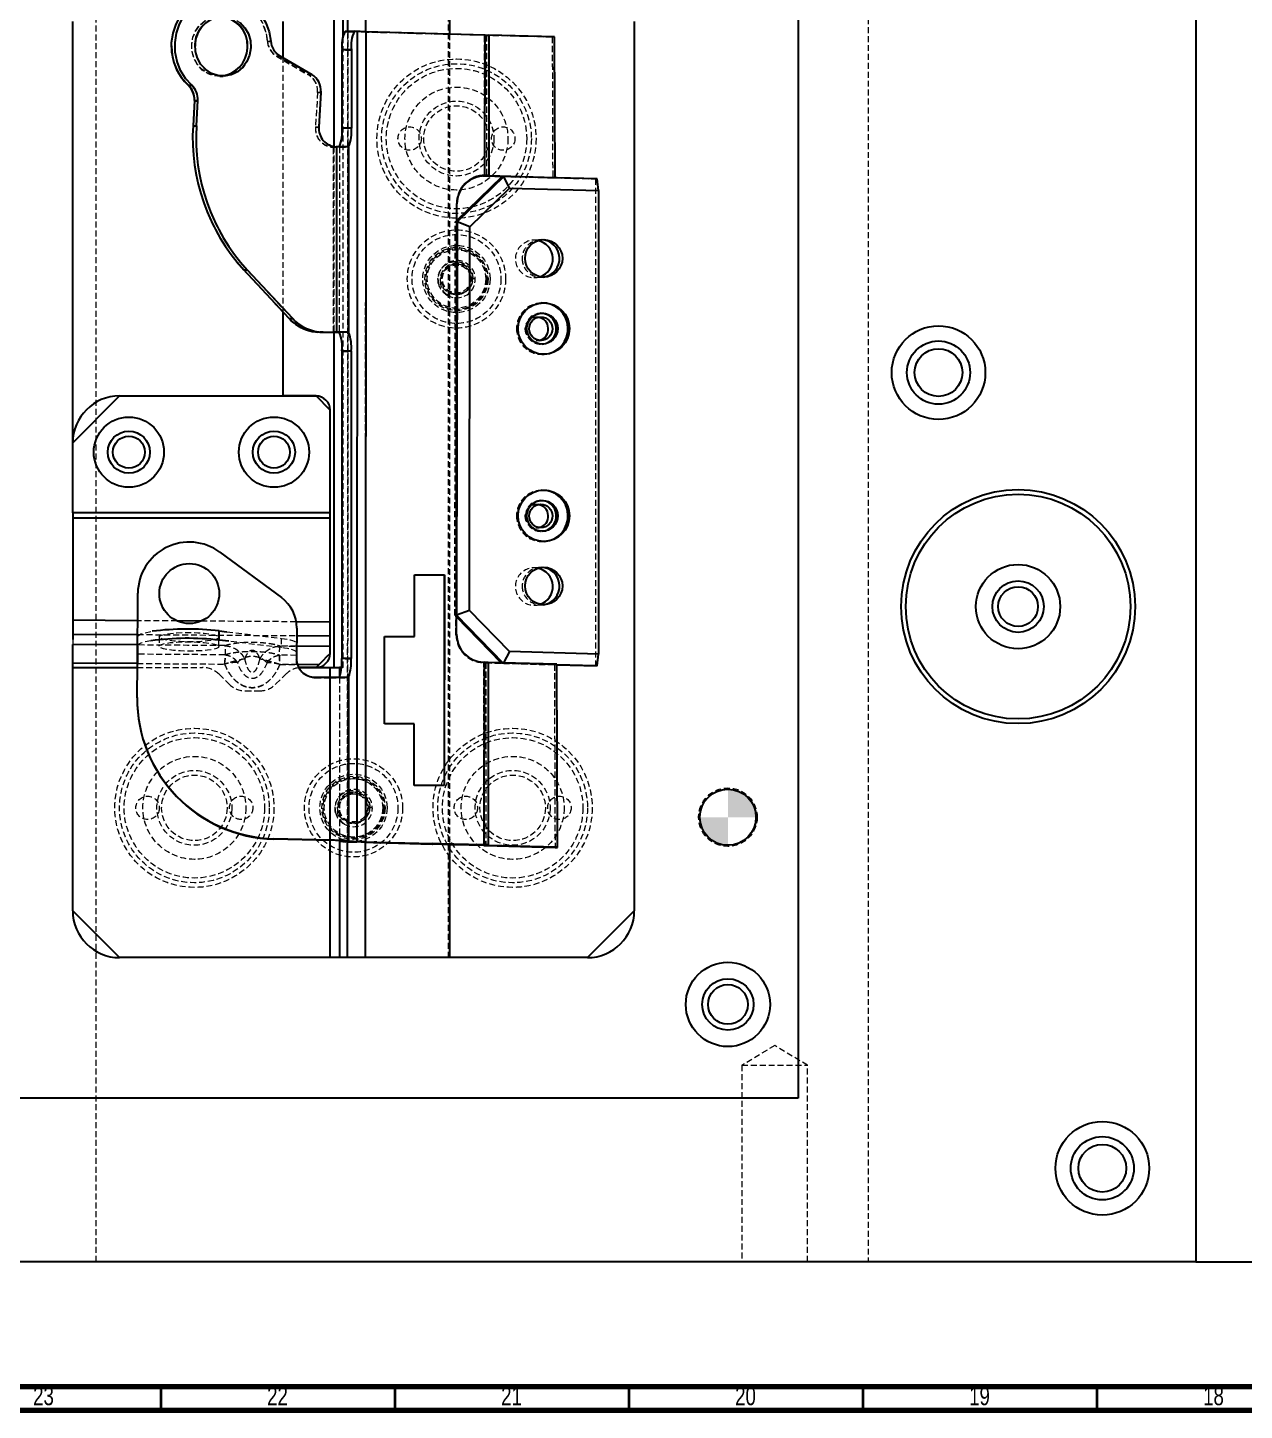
# Model space of a CAD drawing. Header units: millimetres. Extents: x 5 to 1533, y -1183 to 895.
# Drawn here: x 371.5 to 631.5, y 5 to 300.4 of the extents above; entities that cross this region are included whole.
import ezdxf

# ---------------------------------------------------------------- set-up
doc = ezdxf.new("R2010")
doc.units = ezdxf.units.MM
doc.linetypes.add('HIDDEN', pattern=[1.905, 1.27, -0.635])
doc.styles.add('SLDTEXTSTYLE13', font='TXT', dxfattribs={"width": 0.75})

# ---------------------------------------------------------------- blocks, each defined once
blk = doc.blocks.new('SW_DOWELSYMBOL_1')
at = {"linetype": 'Continuous', "lineweight": 0}
h = blk.add_hatch(color=0, dxfattribs=at)
edge = h.paths.add_edge_path(flags=0)
edge.add_arc((0, 0), 6, 0, 90)
edge.add_line((0, 6), (0, 0))
edge.add_line((0, 0), (6, 0))
h = blk.add_hatch(color=0, dxfattribs=at)
edge = h.paths.add_edge_path(flags=0)
edge.add_arc((0, 0), 6, 180, 270)
edge.add_line((0, -6), (0, 0))
edge.add_line((0, 0), (-6, 0))
at = {"color": 0, "linetype": 'Continuous', "lineweight": 0}
blk.add_circle((0, 0), 6, dxfattribs=at)

msp = doc.modelspace()

# ---------------------------------------------------------------- linework, layer by layer
at = {"color": 7, "linetype": 'HIDDEN', "lineweight": 18}
for p, q in [((386.161, 36.728), (386.161, 416.728)), ((551.161, 416.728), (551.161, 36.728)), ((461.427, 101.728), (461.427, 311.728)), ((438.925, 163.728), (438.925, 298.56)), ((439.357, 299.564), (441.333, 299.564)), ((439.977, 299.53), (439.357, 299.564)), ((439.977, 299.621), (439.358, 299.655)), ((439.891, 126.444), (439.977, 299.655)), ((439.977, 299.621), (439.891, 126.535)), ((439.977, 299.53), (439.891, 126.444)), ((439.977, 299.621), (441.953, 299.621)), ((439.977, 299.53), (441.952, 299.53)), ((441.952, 299.53), (441.333, 299.564)), ((441.952, 299.53), (441.866, 126.444)), ((443.716, 299.522), (443.629, 126.374)), ((443.716, 299.419), (443.629, 126.374)), ((443.716, 299.51), (443.63, 126.465)), ((443.716, 299.51), (443.822, 299.516)), ((469.18, 298.848), (443.716, 299.51)), ((443.716, 299.419), (443.822, 299.425)), ((469.18, 298.757), (443.716, 299.419)), ((443.822, 299.425), (443.736, 126.38)), ((469.286, 298.763), (443.822, 299.425)), ((461.666, 299.052), (461.666, 125.906)), ((469.149, 268.84), (469.18, 298.848)), ((469.149, 268.748), (469.18, 298.757)), ((469.286, 298.854), (469.18, 298.848)), ((469.286, 298.763), (469.18, 298.757)), ((469.255, 268.838), (469.286, 298.763)), ((469.577, 298.837), (469.546, 268.827)), ((469.577, 298.746), (469.546, 268.736)), ((470.081, 298.843), (469.577, 298.837)), ((483.62, 298.459), (469.577, 298.837)), ((470.08, 298.752), (469.577, 298.746)), ((483.62, 298.368), (469.577, 298.746)), ((470.08, 298.752), (470.049, 268.813)), ((484.123, 298.374), (470.08, 298.752)), ((484.124, 298.465), (483.62, 298.459)), ((483.62, 298.459), (483.725, 268.431)), ((422.763, 297.449), (423.481, 297.455)), ((422.764, 297.54), (423.482, 297.546)), ((440.705, 295.577), (438.73, 295.577)), ((440.705, 295.577), (440.697, 278.864)), ((484.123, 298.374), (483.62, 298.368)), ((483.62, 298.368), (483.724, 268.34)), ((484.227, 268.436), (484.123, 298.374)), ((424.694, 294.415), (425.412, 294.42)), ((424.694, 294.415), (431.534, 290.417)), ((424.694, 294.324), (425.412, 294.329)), ((424.694, 294.324), (431.533, 290.326)), ((425.412, 294.329), (432.251, 290.332)), ((426.161, 239.549), (426.161, 293.982)), ((412.595, 289.989), (413.313, 289.995)), ((412.596, 290.08), (413.314, 290.086)), ((431.533, 290.326), (432.251, 290.332)), ((431.534, 290.417), (432.252, 290.423)), ((405.977, 288.031), (406.599, 288.036)), ((433.474, 286.562), (433.042, 279.134)), ((433.475, 286.653), (433.043, 279.225)), ((433.474, 286.562), (434.192, 286.568)), ((433.475, 286.653), (434.193, 286.659)), ((407.183, 284.737), (406.872, 279.381)), ((407.183, 284.737), (407.19, 285.002)), ((407.183, 284.737), (407.901, 284.743)), ((407.59, 279.387), (407.901, 284.743)), ((406.872, 279.381), (407.59, 279.387)), ((433.042, 279.134), (433.76, 279.14)), ((433.043, 279.225), (433.761, 279.231)), ((440.697, 278.864), (438.721, 278.864)), ((437.484, 274.887), (436.766, 274.881)), ((436.766, 274.881), (436.887, 274.881)), ((437.485, 274.978), (436.767, 274.972)), ((436.767, 274.972), (436.888, 274.972)), ((436.868, 235.372), (436.888, 274.972)), ((436.868, 235.281), (436.887, 274.881)), ((436.949, 275.02), (436.949, 235.281)), ((437.606, 274.886), (437.484, 274.887)), ((437.586, 235.287), (437.606, 274.886)), ((438.095, 274.876), (440.021, 274.877)), ((438.096, 274.967), (440.022, 274.968)), ((438.111, 274.877), (440.054, 274.877)), ((438.112, 274.968), (440.055, 274.968)), ((438.145, 274.887), (438.125, 235.264)), ((438.145, 274.978), (438.126, 235.355)), ((438.145, 274.978), (440.121, 274.978)), ((438.145, 274.887), (440.12, 274.887)), ((440.12, 274.887), (440.101, 235.264)), ((468.896, 268.744), (468.789, 268.738)), ((468.896, 268.835), (468.79, 268.829)), ((472.904, 268.635), (492.865, 268.096)), ((473.21, 268.654), (472.983, 268.64)), ((473.092, 268.637), (483.724, 268.34)), ((473.21, 268.654), (484.228, 268.345)), ((483.724, 268.34), (484.228, 268.345)), ((484.228, 268.345), (484.228, 268.362)), ((493.246, 268.118), (492.865, 268.096)), ((492.865, 268.096), (492.865, 164.063)), ((463.056, 170.729), (463.151, 262.756)), ((463.057, 170.82), (463.152, 262.847)), ((463.257, 262.762), (463.151, 262.756)), ((463.258, 262.853), (463.152, 262.847)), ((463.162, 170.735), (463.257, 262.762)), ((462.821, 174.878), (462.908, 258.902)), ((462.908, 258.902), (463.254, 259.239)), ((463.254, 258.923), (462.908, 258.902)), ((480.954, 255.091), (479.522, 255.007)), ((481.565, 255.127), (480.954, 255.091)), ((417.72, 248.613), (418.438, 248.619)), ((427.393, 238.227), (417.72, 248.613)), ((418.438, 248.619), (428.111, 238.232)), ((467.161, 246.728), (466.349, 246.728)), ((479.993, 247.02), (481.425, 247.105)), ((481.425, 247.105), (482.036, 247.141)), ((461.213, 243.312), (460.759, 243.615)), ((481.288, 239.41), (480.995, 239.392)), ((481.477, 241.625), (481.158, 241.606)), ((427.393, 238.227), (428.111, 238.232)), ((481.042, 238.594), (480.139, 238.54)), ((434.709, 235.292), (433.991, 235.286)), ((433.991, 235.286), (436.868, 235.281)), ((434.709, 235.292), (437.586, 235.287)), ((440.101, 235.264), (438.125, 235.264)), ((440.001, 235.277), (438.208, 235.277)), ((480.434, 233.549), (481.337, 233.602)), ((438.697, 230.593), (438.665, 165.517)), ((438.698, 231.264), (438.697, 230.593)), ((438.698, 231.264), (440.673, 231.264)), ((440.673, 230.593), (440.64, 165.517)), ((440.673, 231.264), (440.673, 230.593)), ((481.384, 232.804), (481.676, 232.821)), ((481.805, 230.625), (482.124, 230.644)), ((481.477, 201.625), (481.158, 201.606)), ((481.042, 198.594), (480.139, 198.541)), ((481.288, 199.41), (480.995, 199.393)), ((480.434, 193.549), (481.337, 193.603)), ((481.384, 192.804), (481.676, 192.821)), ((481.805, 190.625), (482.124, 190.644)), ((454.159, 170.352), (454.173, 183.502)), ((454.173, 183.502), (454.189, 183.503)), ((454.173, 183.502), (454.189, 183.502)), ((480.954, 185.091), (479.511, 185.006)), ((481.565, 185.127), (480.954, 185.091)), ((463.167, 174.899), (462.821, 174.878)), ((463.167, 174.523), (462.821, 174.878)), ((479.981, 177.02), (481.425, 177.105)), ((481.425, 177.105), (482.036, 177.141)), ((403.471, 173.661), (395.034, 173.72)), ((428.922, 173.484), (408.597, 173.625)), ((381.161, 169.67), (381.161, 168.621)), ((413.645, 168.395), (394.998, 168.525)), ((395.013, 170.757), (429.013, 170.52)), ((399.61, 170.237), (399.596, 168.262)), ((412.396, 168.173), (412.409, 170.148)), ((414.125, 171.341), (425.712, 169.942)), ((425.699, 167.966), (414.546, 169.313)), ((425.712, 169.942), (425.699, 167.966)), ((429.001, 168.907), (428.987, 166.931)), ((447.749, 151.66), (447.768, 170.36)), ((447.768, 170.36), (447.784, 170.361)), ((447.768, 170.36), (447.784, 170.36)), ((463.162, 170.735), (463.056, 170.729)), ((463.163, 170.827), (463.057, 170.82)), ((413.632, 166.419), (394.984, 166.549)), ((428.983, 166.312), (425.452, 166.337)), ((425.466, 168.312), (428.997, 168.288)), ((428.997, 168.288), (425.466, 168.312)), ((429.011, 165.481), (428.982, 166.114)), ((428.983, 166.312), (428.987, 166.931)), ((428.997, 168.288), (428.997, 168.288)), ((440.64, 165.517), (438.665, 165.517)), ((394.964, 163.728), (408.919, 163.728)), ((394.97, 164.574), (413.618, 164.443)), ((394.97, 164.574), (413.618, 164.444)), ((425.438, 164.362), (429.16, 164.336)), ((429.19, 164.335), (425.438, 164.362)), ((438.925, 163.728), (438.591, 163.728)), ((468.996, 164.73), (468.89, 164.724)), ((469.041, 164.72), (468.89, 164.724)), ((468.997, 164.821), (468.891, 164.815)), ((469.042, 164.811), (468.891, 164.815)), ((469.148, 164.726), (468.996, 164.73)), ((469.001, 125.715), (469.041, 164.72)), ((469.002, 125.806), (469.042, 164.811)), ((469.041, 164.72), (469.148, 164.726)), ((469.041, 164.72), (469.439, 164.706)), ((469.042, 164.811), (469.148, 164.817)), ((469.042, 164.811), (469.439, 164.797)), ((469.108, 125.8), (469.148, 164.726)), ((469.942, 164.712), (469.148, 164.726)), ((469.439, 164.706), (469.398, 125.694)), ((469.439, 164.797), (469.399, 125.785)), ((469.439, 164.797), (469.943, 164.803)), ((469.439, 164.797), (484.088, 164.387)), ((469.439, 164.706), (469.942, 164.712)), ((469.439, 164.706), (484.087, 164.296)), ((469.942, 164.712), (469.902, 125.771)), ((484.59, 164.302), (469.942, 164.712)), ((472.797, 164.605), (472.679, 164.726)), ((473.177, 164.628), (472.797, 164.605)), ((484.591, 164.286), (472.797, 164.605)), ((473.093, 164.715), (473.177, 164.628)), ((473.221, 164.711), (473.177, 164.628)), ((473.177, 164.628), (484.591, 164.319)), ((484.59, 164.302), (484.087, 164.296)), ((484.087, 164.296), (484.223, 125.279)), ((484.591, 164.393), (484.088, 164.387)), ((484.088, 164.387), (484.224, 125.37)), ((484.726, 125.376), (484.59, 164.302)), ((412.455, 162.264), (414.526, 160.193)), ((424.597, 160.193), (426.668, 162.264)), ((432.978, 161.529), (436.161, 161.529)), ((436.161, 126.728), (436.161, 161.62)), ((436.161, 161.529), (439.867, 161.529)), ((436.161, 126.728), (436.161, 161.529)), ((436.161, 126.819), (436.161, 161.529)), ((436.162, 126.819), (436.162, 161.62)), ((438.137, 161.667), (438.137, 126.595)), ((438.137, 161.576), (438.137, 126.595)), ((438.137, 161.576), (440.113, 161.576)), ((438.138, 161.667), (438.138, 126.686)), ((438.138, 161.667), (440.113, 161.667)), ((440.113, 161.576), (440.113, 126.595)), ((418.061, 158.728), (421.061, 158.728)), ((447.749, 151.66), (447.765, 151.661)), ((454.14, 151.652), (447.749, 151.66)), ((454.126, 138.502), (454.14, 151.652)), ((454.14, 151.652), (454.156, 151.653)), ((454.126, 138.502), (454.142, 138.503)), ((460.517, 138.494), (454.126, 138.502)), ((460.517, 138.495), (460.517, 138.494)), ((460.517, 138.494), (460.533, 138.495)), ((445.161, 133.728), (444.349, 133.728)), ((439.213, 130.312), (438.759, 130.615)), ((440.113, 126.595), (438.137, 126.595)), ((439.891, 126.444), (439.554, 126.473)), ((439.891, 126.535), (439.555, 126.564)), ((443.736, 126.38), (443.629, 126.374)), ((531.161, 82.934), (524.161, 78.728)), ((538.161, 78.728), (531.161, 82.934)), ((524.161, 78.728), (538.161, 78.728)), ((524.161, 78.728), (524.161, 36.728)), ((538.161, 36.728), (538.161, 78.728))]:
    msp.add_line(p, q, dxfattribs=at)
at = {"color": 7, "linetype": 'Continuous', "lineweight": 25}
for p, q in [((621.161, 416.728), (621.161, 36.728)), ((536.161, 341.728), (536.161, 71.728)), ((461.666, 311.728), (461.666, 299.052)), ((381.161, 196.728), (381.161, 301.728)), ((426.161, 293.982), (426.161, 301.728)), ((501.161, 301.728), (501.161, 111.728)), ((439.358, 299.655), (441.334, 299.655)), ((441.953, 299.621), (441.334, 299.655)), ((441.953, 299.621), (441.867, 126.535)), ((443.822, 299.516), (443.736, 126.472)), ((469.286, 298.854), (443.822, 299.516)), ((469.256, 268.846), (469.286, 298.854)), ((470.081, 298.843), (470.05, 268.833)), ((484.124, 298.465), (470.081, 298.843)), ((484.228, 268.436), (484.124, 298.465)), ((438.721, 278.864), (438.73, 295.577)), ((438.722, 278.955), (438.73, 295.668)), ((438.73, 295.577), (438.731, 295.788)), ((440.706, 295.668), (438.73, 295.668)), ((440.706, 295.668), (440.698, 278.955)), ((425.412, 294.42), (432.252, 290.423)), ((405.881, 288.121), (406.6, 288.127)), ((434.192, 286.568), (433.76, 279.14)), ((434.193, 286.659), (433.761, 279.231)), ((434.199, 286.832), (434.192, 286.568)), ((407.184, 284.829), (406.872, 279.472)), ((407.184, 284.829), (407.902, 284.834)), ((407.591, 279.478), (407.902, 284.834)), ((406.872, 279.472), (407.591, 279.478)), ((433.754, 278.966), (433.76, 279.14)), ((438.721, 278.864), (438.72, 278.632)), ((440.698, 278.955), (438.722, 278.955)), ((437.606, 274.978), (437.485, 274.978)), ((437.587, 235.378), (437.606, 274.978)), ((440.121, 274.978), (440.101, 235.355)), ((468.79, 268.829), (469.149, 268.84)), ((469.149, 268.84), (469.256, 268.846)), ((469.263, 268.837), (469.483, 268.844)), ((469.263, 268.837), (469.546, 268.827)), ((470.05, 268.833), (469.483, 268.844)), ((463.254, 259.239), (472.904, 268.635)), ((473.285, 268.658), (463.289, 258.925)), ((466.014, 257.881), (474.5, 266.144)), ((468.789, 268.738), (469.149, 268.748)), ((469.149, 268.748), (469.255, 268.755)), ((469.263, 268.746), (469.483, 268.753)), ((469.263, 268.746), (469.546, 268.736)), ((470.049, 268.742), (469.483, 268.753)), ((469.546, 268.827), (470.05, 268.833)), ((469.546, 268.827), (483.725, 268.431)), ((469.546, 268.736), (470.049, 268.742)), ((469.546, 268.736), (473.092, 268.637)), ((470.049, 268.742), (473.21, 268.654)), ((470.05, 268.833), (484.228, 268.436)), ((472.983, 268.64), (472.904, 268.635)), ((473.285, 268.658), (473.21, 268.654)), ((474.5, 266.144), (473.285, 268.658)), ((493.246, 268.118), (473.285, 268.658)), ((474.5, 266.144), (493.476, 265.631)), ((483.725, 268.431), (484.228, 268.436)), ((484.228, 268.362), (484.227, 268.436)), ((493.476, 265.631), (493.246, 268.118)), ((493.476, 265.631), (493.476, 166.6)), ((463.163, 170.827), (463.258, 262.853)), ((463.289, 258.925), (463.202, 174.901)), ((463.289, 258.925), (463.254, 258.923)), ((466.014, 257.881), (463.289, 258.925)), ((465.93, 175.928), (466.014, 257.881)), ((417.72, 248.704), (418.439, 248.71)), ((427.394, 238.318), (417.72, 248.704)), ((418.439, 248.71), (428.112, 238.323)), ((426.161, 221.728), (426.161, 239.549)), ((427.394, 238.318), (428.112, 238.323)), ((434.71, 235.383), (433.992, 235.377)), ((433.992, 235.377), (436.868, 235.372)), ((434.71, 235.383), (437.587, 235.378)), ((438.201, 235.286), (438.051, 235.286)), ((440.002, 235.368), (438.076, 235.368)), ((440.101, 235.355), (438.126, 235.355)), ((438.698, 230.684), (438.665, 165.608)), ((438.698, 231.355), (440.674, 231.355)), ((438.698, 231.355), (438.698, 230.684)), ((440.673, 230.684), (440.641, 165.608)), ((440.674, 231.355), (440.673, 230.684)), ((381.161, 211.728), (391.161, 221.728)), ((391.161, 221.728), (426.161, 221.728)), ((391.161, 221.728), (433.161, 221.728)), ((433.161, 221.728), (426.161, 221.728)), ((436.161, 218.728), (433.161, 221.728)), ((436.161, 196.728), (436.161, 218.728)), ((436.161, 196.728), (381.161, 196.728)), ((381.161, 196.728), (381.161, 195.728)), ((381.161, 195.728), (436.161, 195.728)), ((381.161, 195.728), (381.161, 173.817)), ((436.161, 195.728), (436.161, 196.728)), ((436.161, 173.433), (436.161, 195.728)), ((412.604, 188.36), (425.773, 178.647)), ((454.175, 170.353), (454.189, 183.503)), ((454.189, 183.503), (460.58, 183.495)), ((454.189, 183.502), (460.564, 183.494)), ((460.564, 183.494), (460.517, 138.495)), ((460.58, 183.495), (460.533, 138.495)), ((460.564, 183.494), (460.58, 183.495)), ((394.971, 164.665), (395.075, 179.585)), ((463.202, 174.901), (463.167, 174.899)), ((472.679, 164.726), (463.167, 174.523)), ((465.93, 175.928), (463.202, 174.901)), ((463.202, 174.901), (473.093, 164.715)), ((474.489, 167.113), (465.93, 175.928)), ((381.161, 173.817), (381.161, 170.854)), ((412.473, 169.564), (412.487, 171.539)), ((412.487, 171.539), (414.125, 171.341)), ((429.024, 172.153), (428.978, 165.649)), ((436.161, 170.47), (436.161, 173.433)), ((381.161, 170.854), (381.161, 169.67)), ((381.161, 111.728), (381.161, 168.621)), ((394.998, 168.525), (381.161, 168.621)), ((394.996, 168.294), (395.01, 170.269)), ((414.546, 169.313), (412.473, 169.564)), ((436.161, 168.238), (436.161, 170.47)), ((447.765, 151.661), (447.784, 170.361)), ((447.784, 170.361), (454.175, 170.353)), ((447.784, 170.36), (454.159, 170.352)), ((454.159, 170.352), (454.175, 170.353)), ((394.996, 168.294), (394.984, 166.562)), ((394.984, 166.549), (394.984, 166.562)), ((436.161, 166.728), (436.161, 168.238)), ((440.641, 165.608), (438.665, 165.608)), ((474.489, 167.113), (473.221, 164.711)), ((493.476, 166.6), (474.489, 167.113)), ((493.246, 164.085), (493.476, 166.6)), ((381.161, 163.728), (394.964, 163.728)), ((394.92, 157.325), (394.971, 164.665)), ((430.203, 163.728), (436.161, 163.728)), ((433.161, 163.728), (430.203, 163.728)), ((433.737, 164.304), (433.161, 163.728)), ((436.161, 163.728), (438.137, 163.728)), ((438.591, 163.728), (438.137, 163.728)), ((469.148, 164.817), (468.997, 164.821)), ((469.108, 125.812), (469.148, 164.817)), ((469.943, 164.803), (469.148, 164.817)), ((469.943, 164.803), (469.903, 125.791)), ((484.591, 164.393), (469.943, 164.803)), ((484.727, 125.376), (484.591, 164.393)), ((484.591, 164.319), (493.246, 164.085)), ((492.865, 164.063), (484.591, 164.286)), ((493.246, 164.085), (492.865, 164.063)), ((432.978, 161.62), (436.162, 161.62)), ((436.162, 126.819), (436.162, 161.62)), ((436.162, 161.62), (439.868, 161.62)), ((440.113, 161.667), (440.113, 126.686)), ((394.919, 157.234), (394.92, 157.325)), ((454.156, 151.653), (447.765, 151.661)), ((454.142, 138.503), (454.156, 151.653)), ((460.533, 138.495), (454.142, 138.503)), ((436.162, 126.819), (424.154, 127.125)), ((436.161, 126.728), (424.154, 127.034)), ((438.137, 126.595), (439.554, 126.473)), ((440.113, 126.686), (438.138, 126.686)), ((438.138, 126.686), (439.555, 126.564)), ((439.891, 126.535), (441.867, 126.535)), ((439.891, 126.444), (441.866, 126.444)), ((440.113, 126.686), (441.531, 126.564)), ((441.53, 126.473), (441.866, 126.444)), ((441.531, 126.564), (441.867, 126.535)), ((443.629, 126.374), (445.437, 126.327)), ((443.736, 126.472), (443.63, 126.465)), ((443.63, 126.465), (445.438, 126.418)), ((443.736, 126.472), (445.544, 126.425)), ((443.736, 126.38), (445.544, 126.333)), ((445.437, 126.327), (445.544, 126.333)), ((445.437, 126.327), (446.006, 126.327)), ((445.438, 126.418), (445.544, 126.425)), ((445.438, 126.418), (446.007, 126.418)), ((446.113, 126.424), (445.544, 126.425)), ((446.113, 126.333), (445.544, 126.333)), ((446.113, 126.333), (446.006, 126.327)), ((446.006, 126.327), (457.985, 126.005)), ((446.113, 126.424), (446.007, 126.418)), ((446.007, 126.418), (457.986, 126.096)), ((446.113, 126.424), (458.092, 126.102)), ((446.113, 126.333), (458.091, 126.011)), ((457.985, 126.005), (458.091, 126.011)), ((461.803, 125.902), (457.985, 126.005)), ((457.986, 126.096), (458.092, 126.102)), ((461.804, 125.993), (457.986, 126.096)), ((458.091, 126.011), (461.91, 125.908)), ((458.092, 126.102), (461.91, 125.999)), ((461.666, 125.906), (461.666, 101.728)), ((461.91, 125.908), (461.803, 125.902)), ((461.803, 125.902), (462.153, 125.893)), ((461.91, 125.999), (461.804, 125.993)), ((461.804, 125.993), (462.153, 125.984)), ((462.26, 125.99), (461.91, 125.999)), ((462.259, 125.899), (461.91, 125.908)), ((462.26, 125.99), (462.153, 125.984)), ((462.153, 125.984), (462.51, 125.974)), ((462.259, 125.899), (462.153, 125.893)), ((462.153, 125.893), (462.509, 125.883)), ((462.615, 125.89), (462.259, 125.899)), ((462.616, 125.981), (462.26, 125.99)), ((469.001, 125.715), (462.509, 125.883)), ((469.002, 125.806), (462.51, 125.974)), ((462.615, 125.89), (469.107, 125.721)), ((462.616, 125.981), (469.108, 125.812)), ((469.107, 125.721), (469.001, 125.715)), ((469.108, 125.812), (469.002, 125.806)), ((469.398, 125.694), (469.902, 125.699)), ((469.398, 125.694), (484.223, 125.279)), ((469.399, 125.785), (469.903, 125.791)), ((469.399, 125.785), (484.224, 125.37)), ((469.902, 125.699), (484.726, 125.285)), ((469.903, 125.791), (484.727, 125.376)), ((484.223, 125.279), (484.726, 125.285)), ((484.224, 125.37), (484.727, 125.376)), ((484.726, 125.285), (484.726, 125.376)), ((391.161, 101.728), (381.161, 111.728)), ((501.161, 111.728), (491.161, 101.728)), ((491.161, 101.728), (391.161, 101.728)), ((536.161, 71.728), (288.161, 71.728)), ((621.161, 36.728), (71.161, 36.728)), ((621.161, 36.728), (671.161, 36.728))]:
    msp.add_line(p, q, dxfattribs=at)
at = {"color": 8, "linetype": 'Continuous', "lineweight": 25}
for p, q in [((436.949, 311.728), (436.949, 275.02)), ((438.925, 298.56), (438.925, 311.728)), ((439.977, 299.655), (439.983, 311.728)), ((443.722, 311.728), (443.716, 299.522)), ((438.73, 295.577), (438.73, 295.577)), ((405.881, 288.03), (405.977, 288.031)), ((469.255, 268.755), (469.255, 268.838)), ((470.049, 268.813), (470.049, 268.742)), ((436.949, 235.281), (436.949, 163.728)), ((438.208, 235.277), (438.075, 235.277)), ((395.034, 173.72), (381.161, 173.817)), ((408.597, 173.625), (403.471, 173.661)), ((436.161, 173.433), (428.922, 173.484)), ((381.161, 170.854), (395.013, 170.757)), ((429.013, 170.52), (436.161, 170.47)), ((394.984, 166.549), (394.984, 166.549)), ((436.161, 168.238), (428.997, 168.288)), ((394.97, 164.574), (381.161, 164.67)), ((433.737, 164.304), (429.19, 164.335)), ((436.161, 161.62), (436.161, 163.728)), ((438.137, 163.728), (438.137, 161.667)), ((436.161, 126.728), (436.161, 126.819)), ((436.161, 101.728), (436.161, 126.728)), ((438.137, 126.595), (438.137, 101.728)), ((439.878, 101.728), (439.891, 126.444)), ((443.629, 126.374), (443.617, 101.728)), ((469.107, 125.721), (469.108, 125.8)), ((469.902, 125.771), (469.902, 125.699))]:
    msp.add_line(p, q, dxfattribs=at)
at = {"color": 7, "linetype": 'Continuous', "lineweight": 70}
for p, q in [((1490, 10), (10, 10)), ((1495, 5), (5, 5))]:
    msp.add_line(p, q, dxfattribs=at)
at = {"color": 7, "linetype": 'Continuous', "lineweight": 35}
for p, q in [((400, 10), (400, 5)), ((450, 10), (450, 5)), ((500, 10), (500, 5)), ((550, 10), (550, 5)), ((600, 10), (600, 5))]:
    msp.add_line(p, q, dxfattribs=at)
at = {"color": 7, "linetype": 'HIDDEN', "lineweight": 18, "flags": 128}
for points in [[(402.28, 296.528), (402.302, 297.129), (402.605, 299.147), (403.251, 301.07), (404.218, 302.831), (405.472, 304.37), (406.971, 305.633), (408.663, 306.576), (410.488, 307.168), (412.385, 307.388), (414.287, 307.228), (416.129, 306.693), (417.847, 305.803), (419.383, 304.587), (420.682, 303.088), (421.7, 301.358), (422.402, 299.457), (422.763, 297.449)], [(406.599, 288.036), (405.269, 289.503), (404.216, 291.208), (403.474, 293.093), (403.071, 295.091), (403.02, 297.135), (403.323, 299.153), (403.969, 301.076), (404.936, 302.837), (406.191, 304.375), (407.69, 305.638), (409.381, 306.582), (411.207, 307.174), (413.103, 307.393), (415.005, 307.233), (416.847, 306.699), (418.566, 305.808), (420.101, 304.593), (421.4, 303.094), (422.418, 301.364), (423.12, 299.462), (423.481, 297.455)], [(418.519, 296.38), (418.507, 295.984), (418.245, 294.468), (417.652, 293.063), (416.762, 291.851), (415.627, 290.903), (414.313, 290.273), (412.896, 290), (411.459, 290.097), (410.085, 290.56), (408.854, 291.362), (407.837, 292.457), (407.094, 293.779), (406.669, 295.253), (406.584, 296.794), (406.846, 298.311), (407.44, 299.716), (408.33, 300.927), (409.465, 301.876), (410.779, 302.505), (412.196, 302.778), (412.856, 302.78)], [(412.955, 290.095), (412.896, 290.091), (411.459, 290.188), (410.085, 290.652), (408.854, 291.454), (407.838, 292.548), (407.095, 293.87), (406.669, 295.345), (406.585, 296.885), (406.847, 298.402), (407.44, 299.807), (408.33, 301.019), (409.465, 301.967), (410.78, 302.596), (412.196, 302.87), (412.856, 302.871)], [(419.225, 295.99), (418.963, 294.473), (418.37, 293.068), (417.48, 291.856), (416.345, 290.908), (415.031, 290.279), (413.614, 290.005), (412.177, 290.103), (410.803, 290.566), (409.572, 291.368), (408.555, 292.462), (407.813, 293.785), (407.387, 295.259), (407.291, 296.495)], [(438.051, 235.286), (438.009, 235.286), (437.586, 235.287)], [(395.01, 170.269), (395.196, 170.581), (395.745, 170.881), (396.637, 171.157), (397.844, 171.401), (398.168, 171.453)], [(397.855, 169.43), (397.83, 169.426), (396.624, 169.182), (395.731, 168.905), (395.182, 168.606), (394.996, 168.294)], [(413.645, 168.395), (405.657, 168.45), (394.998, 168.525)], [(412.381, 168.242), (412.3, 168.002), (411.853, 167.774), (411.066, 167.572), (409.984, 167.407), (408.671, 167.289), (407.202, 167.226), (405.662, 167.22), (404.143, 167.271), (402.731, 167.378), (401.508, 167.534), (400.547, 167.729), (399.902, 167.953), (399.611, 168.192), (399.691, 168.432), (400.138, 168.66), (400.925, 168.862), (402.007, 169.027), (403.321, 169.145), (404.79, 169.209), (406.329, 169.215), (407.849, 169.163), (409.261, 169.056), (410.483, 168.9), (411.445, 168.705), (412.09, 168.481), (412.381, 168.242)], [(412.394, 170.218), (412.314, 169.977), (411.867, 169.749), (411.08, 169.547), (409.998, 169.382), (408.685, 169.265), (407.215, 169.201), (405.676, 169.195), (404.156, 169.247), (402.744, 169.354), (401.522, 169.509), (400.56, 169.704), (399.916, 169.928), (399.625, 170.167), (399.705, 170.408), (400.152, 170.636), (400.939, 170.838), (402.021, 171.003), (403.335, 171.12), (404.804, 171.184), (406.343, 171.19), (407.863, 171.138), (409.275, 171.031), (410.497, 170.876), (411.459, 170.68), (412.104, 170.457), (412.394, 170.218)], [(425.712, 169.942), (426.439, 169.843), (427.091, 169.732), (427.659, 169.611), (428.134, 169.481), (428.51, 169.343), (428.782, 169.2), (428.947, 169.054), (429.001, 168.907)], [(428.987, 166.931), (428.933, 167.079), (428.769, 167.225), (428.496, 167.368), (428.12, 167.505), (427.645, 167.636), (427.077, 167.757), (426.426, 167.868), (425.699, 167.966)], [(428.976, 165.226), (428.977, 165.432), (428.978, 165.623), (428.979, 165.796), (428.981, 165.949), (428.981, 166.078), (428.982, 166.183), (428.983, 166.261), (428.983, 166.312)]]:
    msp.add_lwpolyline(points, dxfattribs=at)
at = {"color": 7, "linetype": 'Continuous', "lineweight": 25, "flags": 128}
for points in [[(405.881, 288.121), (404.552, 289.588), (403.498, 291.294), (402.757, 293.178), (402.354, 295.177), (402.303, 297.22), (402.605, 299.238), (403.251, 301.161), (404.218, 302.922), (405.473, 304.461), (406.972, 305.724), (408.664, 306.667), (410.489, 307.259), (412.386, 307.479), (412.461, 307.48)], [(406.6, 288.127), (405.27, 289.594), (404.216, 291.299), (403.475, 293.184), (403.072, 295.182), (403.021, 297.226), (403.324, 299.244), (403.97, 301.167), (404.937, 302.928), (406.191, 304.466), (407.69, 305.729), (409.382, 306.673), (411.207, 307.265), (413.104, 307.484), (415.006, 307.324), (416.848, 306.79), (418.566, 305.899), (420.101, 304.684), (421.401, 303.185), (422.419, 301.455), (423.12, 299.553), (423.482, 297.546)], [(416.957, 301.512), (417.973, 300.418), (418.716, 299.096), (419.142, 297.621), (419.226, 296.081)], [(419.226, 296.081), (418.964, 294.564), (418.371, 293.159), (417.481, 291.947), (416.346, 290.999), (415.031, 290.37), (413.615, 290.096), (412.177, 290.194), (410.803, 290.657), (409.572, 291.459), (408.556, 292.553), (407.813, 293.876), (407.387, 295.35), (407.303, 296.89), (407.565, 298.407), (408.158, 299.812), (409.049, 301.024)], [(394.984, 166.549), (394.983, 166.464), (394.982, 166.319), (394.981, 166.12), (394.979, 165.873), (394.977, 165.585), (394.975, 165.266), (394.973, 164.926), (394.971, 164.665)], [(436.161, 166.728), (435.42, 165.987), (434.599, 165.166), (433.737, 164.304)], [(429.437, 163.669), (429.713, 163.704), (430.203, 163.728)], [(430.203, 163.728), (429.713, 163.704), (429.437, 163.669)]]:
    msp.add_lwpolyline(points, dxfattribs=at)
at = {"color": 7, "linetype": 'HIDDEN', "lineweight": 18}
for centre, radius in [((463.161, 276.728), 17), ((463.161, 276.728), 16), ((463.161, 276.728), 15), ((463.161, 276.728), 11), ((463.161, 276.728), 8), ((463.161, 276.728), 7), ((453.161, 276.728), 2.5), ((473.161, 276.728), 2.5), ((463.161, 246.728), 10.5), ((463.161, 246.728), 9.5), ((463.161, 246.728), 7.191), ((463.161, 246.728), 6.75), ((463.161, 246.728), 6.5), ((463.161, 246.728), 6.25), ((463.161, 246.728), 3.4), ((463.161, 246.728), 3), ((407.161, 133.728), 17), ((475.161, 133.728), 17), ((407.161, 133.728), 16), ((407.161, 133.728), 15), ((475.161, 133.728), 16), ((475.161, 133.728), 15), ((407.161, 133.728), 11), ((441.161, 133.728), 10.5), ((441.161, 133.728), 9.5), ((475.161, 133.728), 11), ((407.161, 133.728), 8), ((407.161, 133.728), 7), ((441.161, 133.728), 7.191), ((441.161, 133.728), 6.75), ((441.161, 133.728), 6.5), ((441.161, 133.728), 6.25), ((475.161, 133.728), 8), ((475.161, 133.728), 7), ((397.161, 133.728), 2.5), ((417.161, 133.728), 2.5), ((441.161, 133.728), 3.4), ((441.161, 133.728), 3), ((465.161, 133.728), 2.5), ((485.161, 133.728), 2.5), ((521.161, 131.728), 6.25)]:
    msp.add_circle(centre, radius, dxfattribs=at)
at = {"color": 7, "linetype": 'Continuous', "lineweight": 25}
for centre, radius in [((481.805, 251.134), 3.998), ((481.806, 236.134), 5.497), ((481.485, 236.115), 3.299), ((481.192, 236.098), 2.499), ((566.161, 226.728), 10), ((566.161, 226.728), 6.75), ((566.161, 226.728), 5.1), ((393.161, 209.728), 7.5), ((424.161, 209.728), 7.5), ((393.161, 209.728), 4.5), ((393.161, 209.728), 3.4), ((424.161, 209.728), 4.5), ((424.161, 209.728), 3.4), ((481.806, 196.134), 5.497), ((583.161, 176.728), 25), ((481.485, 196.115), 3.299), ((481.192, 196.098), 2.499), ((583.161, 176.728), 24), ((406.075, 179.508), 6.4), ((481.805, 181.134), 3.998), ((583.161, 176.728), 9), ((583.161, 176.728), 5.5), ((583.161, 176.728), 4.25), ((521.161, 131.728), 6), ((521.161, 91.728), 9), ((521.161, 91.728), 5.5), ((521.161, 91.728), 4.25), ((601.161, 56.728), 10), ((601.161, 56.728), 6.75), ((601.161, 56.728), 5.1)]:
    msp.add_circle(centre, radius, dxfattribs=at)
at = {"color": 7, "linetype": 'HIDDEN', "lineweight": 18}
for centre, radius, start, end in [((412.21, 296.91), 10.573, 3.41584, 88.63744), ((412.97, 296.535), 6.279, 355.01906, 84.62872), ((445.248, 296.646), 6.573, 153.64829, 187.4962), ((447.446, 296.558), 6.812, 153.81757, 188.28367), ((426.776, 297.769), 4.025, 184.55117, 238.84949), ((426.777, 297.86), 4.025, 184.55142, 238.84912), ((427.494, 297.774), 4.025, 184.55142, 238.84912), ((429.414, 286.851), 4.07, 355.93252, 58.62474), ((429.414, 286.942), 4.07, 355.93246, 58.6248), ((430.14, 286.865), 4.059, 359.54026, 58.6664), ((403.77, 285.013), 4.141, 356.26713, 46.89429), ((448.459, 276.747), 41.67, 176.37598, 222.46638), ((449.125, 276.734), 41.619, 176.34596, 222.49645), ((436.924, 278.867), 3.898, 174.72239, 267.69047), ((436.923, 278.776), 3.898, 174.72263, 267.69014), ((437.637, 278.772), 3.888, 177.13798, 267.74405), ((431.019, 277.899), 7.736, 337.09255, 5.43911), ((432.72, 277.99), 8.025, 337.25399, 6.24788), ((436.815, 104.699), 170.182, 89.56906, 89.97567), ((436.814, 104.373), 170.599, 89.56956, 89.97517), ((437.46, -65.455), 340.342, 89.56887, 89.97551), ((469.146, 262.754), 5.995, 93.40964, 179.98133), ((469.147, 262.845), 5.995, 93.40945, 179.98156), ((481.191, 251.102), 3.996, 89.00847, 180.04745), ((481.191, 251.102), 3.996, 89.00819, 180.05728), ((463.203, 246.684), 3.983, 239.33724, 197.98522), ((463.175, 246.718), 3.184, 247.34319, 178.03643), ((481.192, 251.095), 3.997, 179.95122, 277.73019), ((481.192, 251.095), 3.997, 179.96069, 277.73027), ((463.161, 246.728), 4, 195.17132, 240.17132), ((481.485, 236.12), 5.495, 91.74323, 180.04094), ((481.191, 236.101), 3.297, 90.85808, 180.0463), ((434.068, 244.331), 9.045, 222.44735, 269.51429), ((434.786, 244.337), 9.045, 222.44748, 269.51425), ((480.287, 236.048), 2.497, 82.95071, 180.0671), ((430.564, 232.141), 8.181, 353.84773, 22.44254), ((437.76, -54.071), 289.357, 89.55612, 89.91257), ((432.539, 232.141), 8.181, 353.84796, 22.44231), ((481.486, 236.112), 5.497, 179.95874, 274.99495), ((480.288, 236.043), 2.498, 179.9577, 283.77988), ((481.192, 236.096), 3.297, 179.94754, 275.88569), ((481.485, 196.12), 5.495, 91.74325, 180.04092), ((480.287, 196.048), 2.497, 82.95065, 180.06718), ((481.191, 196.101), 3.297, 90.85808, 180.0463), ((481.486, 196.112), 5.497, 179.95873, 274.99495), ((480.288, 196.043), 2.498, 179.95766, 283.77999), ((481.192, 196.096), 3.297, 179.94754, 275.88569), ((481.191, 181.102), 3.996, 89.00822, 180.04766), ((481.191, 181.102), 3.996, 89.00805, 180.05739), ((481.192, 181.096), 3.997, 179.95125, 277.73019), ((481.192, 181.096), 3.997, 179.9606, 277.73039), ((469.053, 170.719), 5.997, 179.90371, 268.44035), ((469.054, 170.81), 5.997, 179.9037, 268.44051), ((469.16, 170.725), 5.997, 179.90374, 268.44044), ((429.461, 164.744), 9.236, 339.94163, 4.7996), ((431.437, 164.744), 9.236, 339.9408, 4.80001), ((408.919, 158.728), 5, 45, 90), ((430.203, 158.728), 5, 98.82184, 135), ((432.978, 165.529), 4, 197.36385, 270), ((418.061, 163.728), 5, 225, 270), ((421.061, 163.728), 5, 270, 315), ((441.203, 133.684), 3.983, 239.33726, 197.9853), ((441.175, 133.718), 3.184, 247.34316, 178.03652), ((441.161, 133.728), 4, 195.17132, 240.17132)]:
    msp.add_arc(centre, radius, start, end, dxfattribs=at)
at = {"color": 7, "linetype": 'Continuous', "lineweight": 25}
for centre, radius, start, end in [((413.457, 296.621), 6.166, 89.05771, 181.17222), ((412.252, 296.62), 6.28, 355.02295, 84.47562), ((412.261, 296.548), 6.26, 358.46037, 84.55062), ((445.471, 296.649), 6.812, 153.81696, 188.28431), ((447.447, 296.649), 6.812, 153.81729, 188.28357), ((413.657, 296.337), 11.379, 179.03451, 226.88848), ((412.319, 296.254), 6.192, 275.89707, 358.3499), ((427.495, 297.865), 4.025, 184.55125, 238.84929), ((430.133, 286.948), 4.07, 355.93259, 58.62458), ((403.052, 285.098), 4.141, 356.26763, 46.89423), ((403.059, 285.013), 4.131, 359.84935, 46.922), ((403.77, 285.104), 4.141, 356.26743, 46.89444), ((448.46, 276.839), 41.671, 176.37604, 222.46637), ((449.125, 276.826), 41.619, 176.3459, 222.49645), ((437.642, 278.872), 3.898, 174.72262, 267.69025), ((430.744, 278.081), 8.025, 337.25483, 6.24707), ((432.72, 278.081), 8.025, 337.25452, 6.2478), ((437.458, -66.225), 341.202, 89.56956, 89.97517), ((469.252, 262.851), 5.995, 89.96999, 179.98287), ((469.252, 262.76), 5.995, 89.96993, 179.98279), ((481.185, 251.098), 4, 277.82695, 88.92066), ((481.186, 236.098), 3.3, 275.97558, 90.77202), ((481.476, 236.115), 5.5, 275.0996, 91.64808), ((434.068, 244.423), 9.045, 222.44748, 269.51425), ((434.787, 244.428), 9.045, 222.44739, 269.51425), ((480.283, 236.045), 2.501, 283.87758, 82.87006), ((436.794, 64.7), 170.672, 89.56956, 89.975), ((436.795, 65.004), 170.278, 89.56909, 89.97547), ((437.439, -105.571), 340.949, 89.56932, 89.97523), ((430.564, 232.232), 8.181, 353.84798, 22.44229), ((432.54, 232.232), 8.181, 353.84725, 22.4426), ((391.161, 211.728), 10, 90, 180), ((433.161, 218.728), 3, 0, 90), ((481.476, 196.115), 5.5, 275.09961, 91.64807), ((480.283, 196.045), 2.501, 283.87756, 82.87009), ((481.186, 196.098), 3.3, 275.97558, 90.77202), ((406.075, 179.508), 11, 53.58856, 179.59856), ((481.185, 181.098), 4, 277.82693, 88.92068), ((421.024, 172.209), 8, 359.59856, 53.58856), ((405.686, 112.215), 59.713, 83.46015, 97.23276), ((405.702, 110.92), 59.034, 83.41304, 97.63776), ((469.16, 170.816), 5.997, 179.90371, 268.44035), ((432.978, 165.62), 4, 179.59856, 270), ((433.161, 166.728), 3, 270, 0), ((429.462, 164.835), 9.236, 339.94106, 4.79975), ((431.438, 164.835), 9.236, 339.94076, 4.80048), ((424.918, 157.025), 30, 179.60065, 268.53986), ((424.919, 157.116), 30, 179.60065, 268.53986), ((391.161, 111.728), 10, 180, 270), ((491.161, 111.728), 10, 270, 0)]:
    msp.add_arc(centre, radius, start, end, dxfattribs=at)
at = {"color": 7, "linetype": 'HIDDEN', "lineweight": 18}
for centre, start_param, end_param in [((479.758, 251.014), 1.3121209, 4.9710644), ((479.746, 181.013), 1.3106077, 4.9725776)]:
    msp.add_ellipse(centre, major_axis=(3.999, 0.236), ratio=0.9985829, start_param=start_param, end_param=end_param, dxfattribs=at)
at = {"color": 7, "linetype": 'Continuous', "lineweight": 25}
for centre, start_param, end_param in [((479.758, 251.014), 0, 1.3121209), ((479.758, 251.014), 4.9710644, 6.2831853), ((479.746, 181.013), 0, 1.3106077), ((479.746, 181.013), 4.9725776, 6.2831853)]:
    msp.add_ellipse(centre, major_axis=(3.999, 0.236), ratio=0.9985829, start_param=start_param, end_param=end_param, dxfattribs=at)
at = {"color": 7, "linetype": 'HIDDEN', "lineweight": 18}
for points, knots in [([(443.716, 299.51), (443.269, 299.522), (442.374, 299.545), (441.222, 299.578), (440.331, 299.606), (440.097, 299.616), (439.977, 299.621)], [0, 0, 0, 0, 0.247947, 0.4958929, 0.7437899, 1, 1, 1, 1]), ([(469.577, 298.837), (469.512, 298.839), (469.414, 298.842), (469.281, 298.845), (469.214, 298.847), (469.18, 298.848)], [0, 0, 0, 0, 0.4974131, 0.7483814, 1, 1, 1, 1]), ([(469.577, 298.746), (469.512, 298.748), (469.414, 298.75), (469.281, 298.754), (469.213, 298.756), (469.18, 298.757)], [0, 0, 0, 0, 0.4973767, 0.7483816, 1, 1, 1, 1]), ([(469.286, 298.763), (469.353, 298.762), (469.487, 298.76), (469.754, 298.756), (469.95, 298.754), (470.08, 298.752)], [0, 0, 0, 0, 0.2509064, 0.5018088, 1, 1, 1, 1]), ([(438.111, 274.877), (438.111, 274.877), (438.106, 274.876), (438.1, 274.876), (438.095, 274.876)], [0, 0, 0, 0, 0.0548684, 1, 1, 1, 1]), ([(438.112, 274.968), (438.111, 274.968), (438.107, 274.967), (438.101, 274.967), (438.096, 274.967)], [0, 0, 0, 0, 0.0549852, 1, 1, 1, 1]), ([(440.021, 274.877), (440.031, 274.877), (440.052, 274.877), (440.087, 274.879), (440.107, 274.884), (440.12, 274.887)], [0, 0, 0, 0, 0.25032773, 0.50065662, 1, 1, 1, 1]), ([(459.301, 245.681), (459.242, 246.132), (459.125, 247.031), (459.535, 248.342), (460.319, 249.43), (461.412, 250.18), (462.678, 250.512), (463.963, 250.407), (465.12, 249.877), (466.025, 249.006), (466.571, 247.896), (466.713, 246.682), (466.443, 245.512), (465.801, 244.515), (464.881, 243.8), (463.79, 243.452), (462.767, 243.464), (462.184, 243.689), (461.949, 243.78)], [0, 0, 0, 0, 0.0702301, 0.1400519, 0.2082053, 0.2764144, 0.3426566, 0.4087619, 0.473568, 0.5375819, 0.600951, 0.6628845, 0.7248086, 0.784669, 0.8445647, 0.9029063, 0.9607058, 1, 1, 1, 1]), ([(460.213, 247.941), (460.06, 247.644), (459.742, 247.029), (459.663, 245.922), (459.916, 244.783), (460.482, 243.862), (460.98, 243.426), (461.172, 243.258)], [0, 0, 0, 0, 0.19080702, 0.39618732, 0.62092908, 0.8544157, 1, 1, 1, 1]), ([(461.949, 243.78), (461.722, 243.892), (461.175, 244.164), (460.49, 244.882), (460.032, 245.864), (459.907, 246.941), (460.113, 247.613), (460.213, 247.941)], [0, 0, 0, 0, 0.151475, 0.3661538, 0.5808322, 0.7955106, 1, 1, 1, 1]), ([(438.075, 235.277), (438.085, 235.276), (438.1, 235.275), (438.115, 235.27), (438.122, 235.266), (438.125, 235.264)], [0, 0, 0, 0, 0.4984335, 0.7490437, 1, 1, 1, 1]), ([(440.101, 235.264), (440.094, 235.266), (440.082, 235.27), (440.051, 235.275), (440.021, 235.276), (440.001, 235.277)], [0, 0, 0, 0, 0.2503311, 0.5006442, 1, 1, 1, 1]), ([(413.618, 164.444), (413.666, 164.942), (413.757, 165.882), (413.81, 167.113), (413.778, 167.853), (413.713, 168.248), (413.668, 168.346), (413.645, 168.395)], [0, 0, 0, 0, 0.2645076, 0.4993749, 0.7490443, 0.8739929, 1, 1, 1, 1]), ([(413.618, 164.444), (413.667, 164.939), (413.76, 165.879), (413.807, 167.084), (413.776, 168.017), (413.69, 168.265), (413.645, 168.395)], [0, 0, 0, 0, 0.2629479, 0.499346, 0.7377302, 1, 1, 1, 1]), ([(413.645, 168.395), (413.949, 168.494), (414.529, 168.684), (415.844, 168.924), (417.233, 169.07), (418.534, 169.131), (419.557, 169.142), (420.581, 169.117), (421.882, 169.038), (423.271, 168.873), (424.585, 168.614), (425.163, 168.416), (425.466, 168.312)], [0, 0, 0, 0, 0.1305872, 0.2496636, 0.3745696, 0.4379432, 0.4997358, 0.5616239, 0.6251376, 0.7499666, 0.8691998, 1, 1, 1, 1]), ([(413.645, 168.395), (413.821, 168.455), (414.176, 168.576), (414.874, 168.744), (415.665, 168.885), (416.52, 168.996), (417.437, 169.078), (418.455, 169.13), (419.56, 169.143), (420.475, 169.12), (421.183, 169.081), (421.839, 169.032), (422.599, 168.954), (423.621, 168.807), (424.652, 168.593), (425.198, 168.405), (425.466, 168.312)], [0, 0, 0, 0, 0.078828, 0.1584101, 0.237483, 0.3029225, 0.3647989, 0.4334453, 0.5000033, 0.5665014, 0.6003845, 0.6352508, 0.69716, 0.762702, 0.8831941, 1, 1, 1, 1]), ([(413.645, 168.395), (414.102, 168.331), (414.998, 168.205), (416.181, 167.581), (417.22, 166.719), (417.698, 165.968), (417.959, 165.557)], [0, 0, 0, 0, 0.2623439, 0.513964, 0.7339769, 1, 1, 1, 1]), ([(413.645, 168.395), (414.102, 168.331), (414.998, 168.205), (416.213, 167.565), (417.246, 166.69), (417.719, 165.938), (417.959, 165.557)], [0, 0, 0, 0, 0.2623383, 0.51395, 0.7538158, 1, 1, 1, 1]), ([(413.618, 164.443), (413.664, 164.68), (413.754, 165.147), (413.799, 165.766), (413.762, 166.237), (413.675, 166.358), (413.632, 166.419)], [0, 0, 0, 0, 0.25285194, 0.4999991, 0.74714142, 1, 1, 1, 1]), ([(417.959, 165.557), (417.73, 165.514), (417.262, 165.426), (416.216, 165.173), (414.97, 164.848), (414.058, 164.576), (413.618, 164.444)], [0, 0, 0, 0, 0.23342496, 0.47804272, 0.74801017, 1, 1, 1, 1]), ([(417.959, 165.557), (417.73, 165.514), (417.262, 165.426), (416.235, 165.178), (414.995, 164.856), (414.082, 164.583), (413.618, 164.444)], [0, 0, 0, 0, 0.2334218, 0.4780374, 0.7342354, 1, 1, 1, 1]), ([(413.632, 166.419), (413.76, 166.464), (414.016, 166.554), (414.5, 166.684), (415.062, 166.806), (415.736, 166.921), (416.507, 167.021), (417.424, 167.102), (418.442, 167.155), (419.546, 167.168), (420.461, 167.144), (421.169, 167.105), (421.826, 167.057), (422.585, 166.978), (423.607, 166.831), (424.639, 166.618), (425.184, 166.43), (425.452, 166.337)], [0, 0, 0, 0, 0.0580974, 0.1168784, 0.1786743, 0.2375409, 0.3029767, 0.3648492, 0.4334905, 0.5000453, 0.5665366, 0.6004182, 0.635281, 0.6971849, 0.7627209, 0.8832037, 1, 1, 1, 1]), ([(413.632, 166.419), (413.885, 166.389), (414.436, 166.322), (415.211, 165.959), (415.896, 165.43), (416.217, 164.989), (416.376, 164.769)], [0, 0, 0, 0, 0.2328169, 0.5080694, 0.7542706, 1, 1, 1, 1]), ([(416.376, 164.769), (416.705, 165.092), (417.187, 165.567), (418.252, 165.989), (418.97, 166.125), (419.54, 166.158), (420.108, 166.117), (420.825, 165.971), (421.885, 165.534), (422.361, 165.052), (422.684, 164.725)], [0, 0, 0, 0, 0.2616985, 0.3846413, 0.4445203, 0.4999526, 0.5553457, 0.6151791, 0.7382566, 1, 1, 1, 1]), ([(417.959, 165.557), (418.116, 165.982), (418.336, 166.579), (418.863, 167.194), (419.208, 167.387), (419.407, 167.438), (419.549, 167.449), (419.691, 167.436), (419.888, 167.382), (420.231, 167.185), (420.75, 166.563), (420.962, 165.962), (421.113, 165.535)], [0, 0, 0, 0, 0.2954467, 0.4144523, 0.4619982, 0.4816918, 0.4999684, 0.5182297, 0.5379038, 0.5853929, 0.7045056, 1, 1, 1, 1]), ([(417.959, 165.557), (418.116, 165.982), (418.336, 166.579), (418.863, 167.194), (419.208, 167.387), (419.407, 167.438), (419.549, 167.449), (419.691, 167.436), (419.888, 167.382), (420.231, 167.185), (420.75, 166.563), (420.962, 165.962), (421.113, 165.535)], [0, 0, 0, 0, 0.2954467, 0.4144523, 0.4619982, 0.4816918, 0.4999684, 0.5182297, 0.5379038, 0.5853929, 0.7045056, 1, 1, 1, 1]), ([(421.113, 165.535), (420.954, 164.884), (420.732, 163.972), (420.202, 163.032), (419.857, 162.737), (419.658, 162.658), (419.516, 162.64), (419.374, 162.66), (419.176, 162.741), (418.835, 163.041), (418.318, 163.989), (418.108, 164.904), (417.959, 165.557)], [0, 0, 0, 0, 0.2955854, 0.4144696, 0.4620108, 0.481704, 0.4999805, 0.5182582, 0.5379529, 0.5855032, 0.7045156, 1, 1, 1, 1]), ([(421.113, 165.535), (420.954, 164.884), (420.732, 163.972), (420.202, 163.032), (419.857, 162.737), (419.658, 162.658), (419.516, 162.64), (419.374, 162.66), (419.176, 162.741), (418.835, 163.041), (418.318, 163.989), (418.108, 164.904), (417.959, 165.557)], [0, 0, 0, 0, 0.2955854, 0.4144696, 0.4620108, 0.481704, 0.4999805, 0.5182582, 0.5379529, 0.5855032, 0.7045156, 1, 1, 1, 1]), ([(421.113, 165.535), (421.352, 165.905), (421.835, 166.652), (422.879, 167.514), (424.111, 168.142), (425.008, 168.255), (425.466, 168.312)], [0, 0, 0, 0, 0.2413912, 0.4861432, 0.7377454, 1, 1, 1, 1]), ([(421.113, 165.535), (421.352, 165.905), (421.835, 166.652), (422.879, 167.514), (424.111, 168.142), (425.008, 168.255), (425.466, 168.312)], [0, 0, 0, 0, 0.2413873, 0.4861385, 0.7377415, 1, 1, 1, 1]), ([(425.438, 164.362), (425, 164.499), (424.091, 164.785), (422.851, 165.127), (421.807, 165.394), (421.341, 165.489), (421.113, 165.535)], [0, 0, 0, 0, 0.25203235, 0.52194149, 0.76664302, 1, 1, 1, 1]), ([(425.438, 164.362), (424.976, 164.507), (424.067, 164.793), (422.844, 165.129), (421.817, 165.391), (421.349, 165.486), (421.113, 165.535)], [0, 0, 0, 0, 0.2658064, 0.5219444, 0.7590701, 1, 1, 1, 1]), ([(422.684, 164.725), (422.848, 164.944), (423.175, 165.381), (423.869, 165.9), (424.647, 166.251), (425.199, 166.31), (425.452, 166.337)], [0, 0, 0, 0, 0.2472987, 0.4929357, 0.76704, 1, 1, 1, 1]), ([(425.452, 166.337), (425.408, 166.276), (425.319, 166.157), (425.275, 165.686), (425.312, 165.067), (425.396, 164.598), (425.438, 164.362)], [0, 0, 0, 0, 0.2528175, 0.4999984, 0.7471761, 1, 1, 1, 1]), ([(425.466, 168.312), (425.419, 168.183), (425.33, 167.936), (425.285, 167.004), (425.315, 165.8), (425.396, 164.856), (425.438, 164.362)], [0, 0, 0, 0, 0.2629473, 0.4993461, 0.7377301, 1, 1, 1, 1]), ([(425.466, 168.312), (425.421, 168.191), (425.332, 167.95), (425.284, 167.03), (425.319, 165.808), (425.397, 164.865), (425.438, 164.362)], [0, 0, 0, 0, 0.2500017, 0.4998966, 0.7332714, 1, 1, 1, 1]), ([(416.376, 164.769), (416.35, 164.771), (416.206, 164.78), (415.853, 164.796), (415.219, 164.741), (414.433, 164.635), (413.874, 164.503), (413.618, 164.443)], [0, 0, 0, 0, 0.0448261, 0.2405502, 0.4859438, 0.7652694, 1, 1, 1, 1]), ([(425.438, 164.362), (425.165, 163.783), (424.609, 162.607), (423.362, 161.033), (421.964, 159.981), (420.609, 159.485), (419.493, 159.352), (418.379, 159.5), (417.03, 160.015), (415.647, 161.087), (414.422, 162.679), (413.883, 163.862), (413.618, 164.444)], [0, 0, 0, 0, 0.1169471, 0.2376673, 0.3646186, 0.4315064, 0.4999771, 0.5684453, 0.6353924, 0.7623957, 0.8830634, 1, 1, 1, 1]), ([(413.618, 164.444), (413.791, 164.049), (414.139, 163.255), (414.829, 162.15), (415.612, 161.203), (416.461, 160.453), (417.373, 159.883), (418.388, 159.496), (419.493, 159.355), (420.409, 159.459), (421.119, 159.67), (421.777, 159.949), (422.54, 160.41), (423.568, 161.297), (424.61, 162.608), (425.165, 163.783), (425.438, 164.362)], [0, 0, 0, 0, 0.0788326, 0.1584396, 0.2375367, 0.3029517, 0.3648125, 0.4334904, 0.5000796, 0.566608, 0.6005101, 0.6353971, 0.6971965, 0.7626168, 0.8831863, 1, 1, 1, 1]), ([(413.618, 164.443), (413.791, 164.049), (414.139, 163.255), (414.829, 162.15), (415.613, 161.203), (416.461, 160.453), (417.374, 159.883), (418.389, 159.496), (419.493, 159.355), (420.409, 159.459), (421.119, 159.67), (421.778, 159.949), (422.54, 160.41), (423.568, 161.297), (424.61, 162.608), (425.165, 163.783), (425.438, 164.362)], [0, 0, 0, 0, 0.0786932, 0.1584403, 0.2375386, 0.3029541, 0.364817, 0.4334947, 0.5000847, 0.5666121, 0.600514, 0.6354002, 0.6971989, 0.7626179, 0.8831868, 1, 1, 1, 1]), ([(422.684, 164.725), (422.353, 163.937), (421.866, 162.779), (420.796, 161.742), (420.076, 161.404), (419.507, 161.318), (418.938, 161.412), (418.223, 161.76), (417.168, 162.812), (416.697, 163.976), (416.376, 164.769)], [0, 0, 0, 0, 0.2618291, 0.3846602, 0.4445379, 0.4999697, 0.5554129, 0.6153061, 0.7382662, 1, 1, 1, 1]), ([(425.438, 164.362), (425.181, 164.426), (424.621, 164.565), (423.839, 164.681), (423.158, 164.749), (422.84, 164.733), (422.684, 164.725)], [0, 0, 0, 0, 0.237123, 0.5156852, 0.761799, 1, 1, 1, 1]), ([(429.16, 164.336), (429.109, 164.478), (429.031, 164.697), (428.982, 164.999), (428.978, 165.149), (428.976, 165.226)], [0, 0, 0, 0, 0.4767636, 0.7349377, 1, 1, 1, 1]), ([(439.867, 161.529), (439.895, 161.53), (439.95, 161.531), (440.041, 161.543), (440.084, 161.563), (440.113, 161.576)], [0, 0, 0, 0, 0.2512643, 0.502541, 1, 1, 1, 1]), ([(439.868, 161.62), (439.895, 161.621), (439.951, 161.622), (440.042, 161.634), (440.085, 161.654), (440.113, 161.667)], [0, 0, 0, 0, 0.25126849, 0.50254358, 1, 1, 1, 1]), ([(437.301, 132.681), (437.242, 133.132), (437.125, 134.031), (437.535, 135.342), (438.319, 136.43), (439.412, 137.18), (440.678, 137.512), (441.963, 137.407), (443.12, 136.877), (444.025, 136.006), (444.571, 134.896), (444.713, 133.682), (444.443, 132.512), (443.801, 131.515), (442.881, 130.8), (441.79, 130.452), (440.767, 130.464), (440.184, 130.689), (439.949, 130.78)], [0, 0, 0, 0, 0.0702299, 0.1400517, 0.2082051, 0.2764143, 0.3426566, 0.4087618, 0.473568, 0.5375819, 0.600951, 0.6628843, 0.7248087, 0.784669, 0.8445646, 0.9029063, 0.9607058, 1, 1, 1, 1]), ([(438.213, 134.941), (438.06, 134.644), (437.742, 134.029), (437.663, 132.922), (437.916, 131.783), (438.482, 130.862), (438.98, 130.426), (439.172, 130.258)], [0, 0, 0, 0, 0.1908077, 0.396188, 0.6209291, 0.8544157, 1, 1, 1, 1]), ([(439.949, 130.78), (439.722, 130.892), (439.175, 131.164), (438.49, 131.882), (438.032, 132.864), (437.907, 133.941), (438.113, 134.613), (438.213, 134.941)], [0, 0, 0, 0, 0.151475, 0.3661526, 0.5808323, 0.79551, 1, 1, 1, 1])]:
    msp.add_open_spline(points, degree=3, knots=knots, dxfattribs=at)
at = {"color": 7, "linetype": 'Continuous', "lineweight": 25}
for points, knots in [([(443.822, 299.516), (443.599, 299.528), (443.151, 299.551), (442.574, 299.582), (442.129, 299.608), (442.012, 299.617), (441.953, 299.621)], [0, 0, 0, 0, 0.2482061, 0.4964253, 0.7444963, 1, 1, 1, 1]), ([(469.286, 298.854), (469.354, 298.853), (469.488, 298.851), (469.754, 298.847), (469.951, 298.845), (470.081, 298.843)], [0, 0, 0, 0, 0.2509098, 0.5018166, 1, 1, 1, 1]), ([(440.022, 274.968), (440.032, 274.968), (440.052, 274.968), (440.088, 274.97), (440.108, 274.975), (440.121, 274.978)], [0, 0, 0, 0, 0.25032382, 0.50063356, 1, 1, 1, 1]), ([(469.263, 268.837), (469.244, 268.838), (469.216, 268.839), (469.178, 268.839), (469.159, 268.84), (469.149, 268.84)], [0, 0, 0, 0, 0.4996728, 0.7498371, 1, 1, 1, 1]), ([(469.483, 268.844), (469.465, 268.844), (469.427, 268.845), (469.351, 268.845), (469.294, 268.846), (469.256, 268.846)], [0, 0, 0, 0, 0.250062, 0.5000903, 1, 1, 1, 1]), ([(469.483, 268.753), (469.464, 268.753), (469.426, 268.754), (469.35, 268.754), (469.293, 268.755), (469.255, 268.755)], [0, 0, 0, 0, 0.2500592, 0.5001526, 1, 1, 1, 1]), ([(438.076, 235.368), (438.086, 235.367), (438.101, 235.366), (438.116, 235.361), (438.123, 235.357), (438.126, 235.355)], [0, 0, 0, 0, 0.498449, 0.7490359, 1, 1, 1, 1]), ([(440.101, 235.355), (440.095, 235.357), (440.082, 235.361), (440.051, 235.366), (440.022, 235.368), (440.002, 235.368)], [0, 0, 0, 0, 0.250345, 0.5006629, 1, 1, 1, 1]), ([(429.16, 164.336), (429.131, 164.49), (429.074, 164.799), (429.021, 165.189), (429.014, 165.409), (429.011, 165.481)], [0, 0, 0, 0, 0.4007046, 0.8014225, 1, 1, 1, 1]), ([(440.113, 126.686), (440, 126.693), (439.772, 126.708), (438.905, 126.74), (437.761, 126.776), (436.783, 126.803), (436.249, 126.817), (436.162, 126.819)], [0, 0, 0, 0, 0.2383956, 0.4767983, 0.7152883, 0.9538368, 1, 1, 1, 1]), ([(443.63, 126.465), (443.183, 126.472), (442.288, 126.484), (441.136, 126.504), (440.245, 126.522), (440.01, 126.531), (439.891, 126.535)], [0, 0, 0, 0, 0.2478645, 0.4957304, 0.7435923, 1, 1, 1, 1]), ([(441.867, 126.535), (441.924, 126.532), (442.037, 126.525), (442.471, 126.509), (443.049, 126.49), (443.505, 126.478), (443.736, 126.472)], [0, 0, 0, 0, 0.2477968, 0.4955891, 0.743439, 1, 1, 1, 1]), ([(469.001, 125.715), (469.068, 125.711), (469.202, 125.704), (469.333, 125.697), (469.398, 125.694)], [0, 0, 0, 0, 0.4974645, 1, 1, 1, 1]), ([(469.002, 125.806), (469.068, 125.802), (469.202, 125.795), (469.333, 125.788), (469.399, 125.785)], [0, 0, 0, 0, 0.4974636, 1, 1, 1, 1]), ([(469.902, 125.699), (469.835, 125.701), (469.701, 125.705), (469.437, 125.712), (469.238, 125.717), (469.107, 125.721)], [0, 0, 0, 0, 0.2568528, 0.513679, 1, 1, 1, 1]), ([(469.903, 125.791), (469.836, 125.792), (469.702, 125.796), (469.437, 125.803), (469.238, 125.809), (469.108, 125.812)], [0, 0, 0, 0, 0.25683511, 0.51367813, 1, 1, 1, 1])]:
    msp.add_open_spline(points, degree=3, knots=knots, dxfattribs=at)

# ---------------------------------------------------------------- block references
at = {"color": 7, "linetype": 'Continuous', "lineweight": 0}
msp.add_blockref('SW_DOWELSYMBOL_1', (521.161, 131.728), dxfattribs=at)

# ---------------------------------------------------------------- texts
at = {"color": 7, "linetype": 'Continuous', "lineweight": 0, "char_height": 3.9688, "attachment_point": 2, "style": 'SLDTEXTSTYLE13'}
for s, insert in [('23', (374.92, 10.06)), ('22', (424.92, 10.06)), ('21', (474.92, 10.06)), ('20', (524.92, 10.06)), ('19', (574.92, 10.06)), ('18', (624.92, 10.06))]:
    msp.add_mtext(s, dxfattribs=dict(at, insert=insert))

doc.saveas('drawing.dxf')
